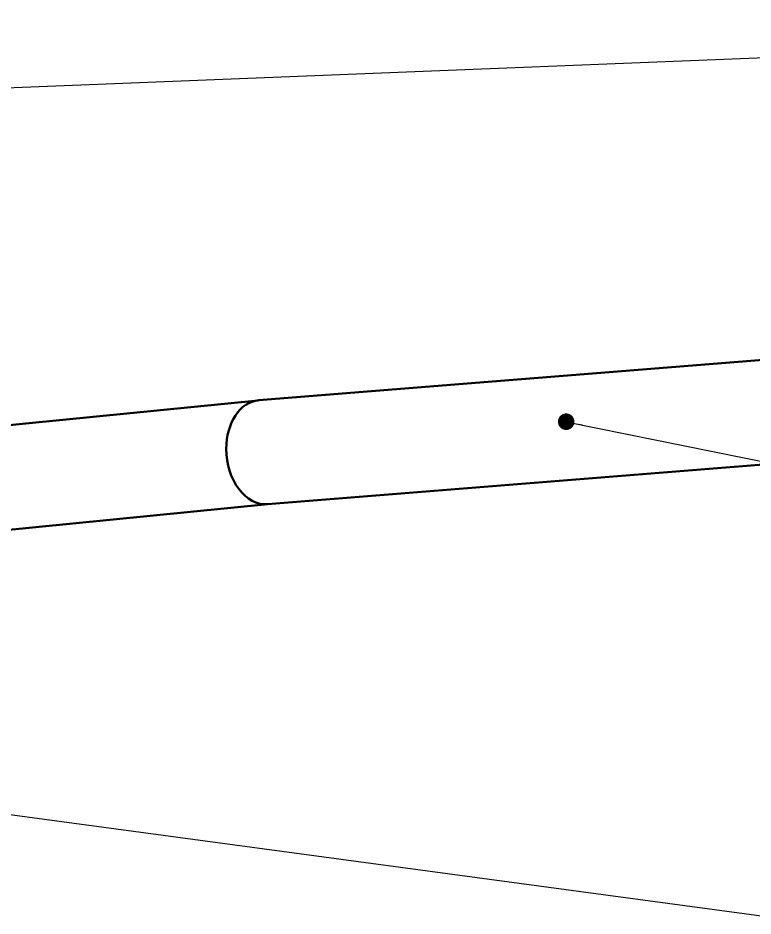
# Model space of a CAD drawing. Header units: millimetres. Extents: x 10 to 584, y 10 to 410.
# Drawn here: x 142.4 to 187.5, y 238.7 to 293.8 of the extents above; entities that cross this region are included whole.
import ezdxf

# ---------------------------------------------------------------- set-up
doc = ezdxf.new("R2010")
doc.units = ezdxf.units.MM
doc.layers.add('10', color=7, linetype='Continuous')
doc.dimstyles.new('SLDDIMSTYLE3', dxfattribs={"dimtxt": 0.18, "dimasz": 1.016, "dimexe": 0, "dimexo": 0.0625, "dimgap": 0, "dimtad": 0, "dimtih": 1, "dimtoh": 1, "dimdec": 0, "dimrnd": 1e-09, "dimzin": 0, "dimdsep": 46, "dimtxsty": 'Standard', "dimblk1": 'DOT', "dimblk2": 'DOT', "dimsah": 1, "dimcen": 0.09, "dimadec": 0, "dimazin": 0, "dimtfac": 1.016, "dimtdec": 0, "dimtofl": 0, "dimtmove": 0, "dimatfit": 3, "dimldrblk": 'DOT', "dimfxl": 1, "dimfrac": 2, "dimtolj": 1, "dimtzin": 0, "dimarcsym": 0})

# ---------------------------------------------------------------- blocks, each defined once
blk = doc.blocks.new('_Dot')
at = {"color": 0, "linetype": 'ByBlock', "lineweight": -2}
blk.add_line((-0.5, 0), (-1, 0), dxfattribs=at)
at = {"color": 0, "linetype": 'ByBlock', "const_width": 0.5}
blk.add_lwpolyline([(-0.25, 0, 1), (0.25, 0, 1)], format="xyb", close=True, dxfattribs=at)

msp = doc.modelspace()

# ---------------------------------------------------------------- linework, layer by layer
at = {"color": 7, "linetype": 'Continuous', "lineweight": 50}
for p, q in [((199.0298, 273.7157), (157.163, 270.3538)), ((157.1335, 270.3511), (117.6202, 266.4374)), ((157.7051, 263.9767), (199.542, 267.3362)), ((118.251, 260.0686), (157.7198, 263.9779))]:
    msp.add_line(p, q, dxfattribs=at)
for start_param, end_param in [(6.2766289, 7.7274933), (1.444308, 3.1350362)]:
    msp.add_ellipse((157.434, 267.1652), major_axis=(-0.2858, 3.1873), ratio=0.7051006, start_param=start_param, end_param=end_param, dxfattribs=at)

# ---------------------------------------------------------------- leaders
at = {"layer": '10'}
for points in [[(124.0475, 288.8408), (249.5157, 293.8257)], [(176.0309, 269.0427), (249.5157, 254.1162)], [(116.8739, 248.3138), (249.5157, 230.3874)]]:
    msp.add_leader(points, dimstyle='SLDDIMSTYLE3', dxfattribs=at)

doc.saveas('drawing.dxf')
